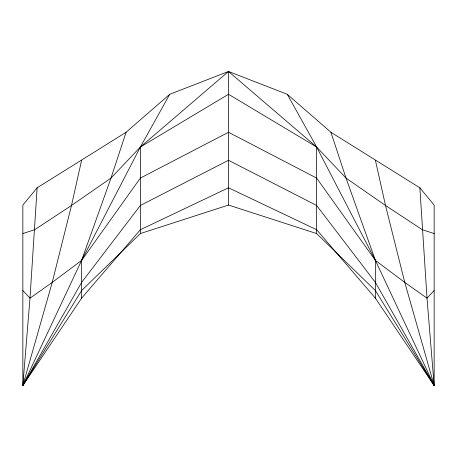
<?xml version="1.0" encoding="UTF-8"?>
<svg xmlns="http://www.w3.org/2000/svg" width="457" height="457" viewBox="0 0 457 457"><rect width="100%" height="100%" fill="white"/><g stroke="black" fill="none" stroke-linecap="round" stroke-linejoin="round"><path stroke-width="0.69" d="M37.131 187.81L29.991 298.17L22.85 385.531L81.609 298.17L140.362 229.722L228.5 187.81L316.638 229.722L375.391 298.17L434.15 385.531L434.15 205.067L419.869 187.81L330.919 132.267L287.259 94.285L228.5 71.469L169.741 94.285L126.081 132.267L37.131 187.81L22.85 205.067L22.85 385.531L81.609 290.561L140.362 233.561L228.5 205.067L316.638 233.561L375.391 290.561L434.15 385.531L427.009 298.17L419.869 187.81M81.609 160.276L71.498 205.467L52.229 282.409L22.85 385.531L81.609 282.409L140.362 205.467L228.5 160.276L316.638 205.467L375.391 282.409L434.15 385.531L404.771 282.409L385.502 205.467L375.391 160.276M126.081 132.267L110.988 178.087L81.609 260.404L22.85 385.531M169.741 94.285L140.362 147.04L81.609 260.404L52.229 282.409L29.991 298.17L22.85 290.561M434.15 290.561L427.009 298.17L404.771 282.409L375.391 260.404L316.638 178.087L228.5 132.267L140.362 178.087L81.609 260.404L81.609 298.17M434.15 233.561L422.325 229.722L385.502 205.467L346.012 178.087L316.638 147.04L228.5 71.469L140.362 147.04L110.988 178.087L71.498 205.467L34.675 229.722L22.85 233.561M287.259 94.285L316.638 147.04L375.391 260.404L434.15 385.531M330.919 132.267L346.012 178.087L375.391 260.404L375.391 298.17M316.638 233.561L316.638 147.04L228.5 94.285L140.362 147.04L140.362 233.561M228.5 71.469L228.5 205.067"/></g></svg>
